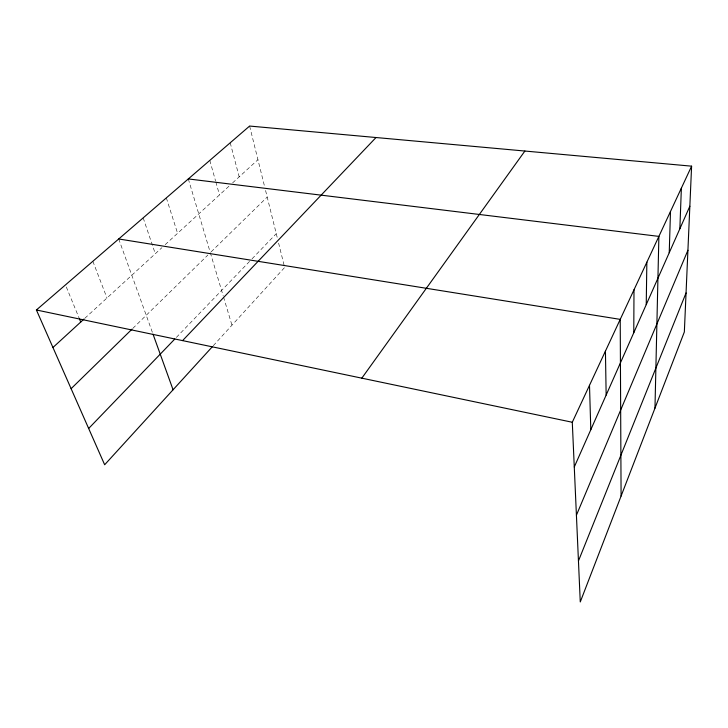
<?xml version="1.0" encoding="UTF-8"?>
<svg xmlns="http://www.w3.org/2000/svg" width="728" height="728" viewBox="0 0 728 728"><rect width="100%" height="100%" fill="white"/><g stroke="black" fill="none" stroke-linecap="round" stroke-linejoin="round"><path stroke-width="0.55" stroke-dasharray="3.64 2.73" d="M213.258 345.718L284.639 267.476L278.433 242.397M176.34 337.437L251.306 259.596M252.061 258.804L276.267 233.67M132.805 328.401L207.88 255.037M211.111 251.879L267.203 197.07M84.839 318.282L161.898 247.675M165.201 244.654L229.329 185.895M232.614 182.883L257.94 159.687M66.312 286.978L79.043 317.909M92.856 261.279L106.98 297.998M118.719 238.975L152.662 333.142M143.179 217.872L155.292 253.726M166.339 197.889L177.587 233.306M188.315 178.933L209.992 251.579M210.31 252.661L223.205 295.887M223.532 296.969L231.959 325.225M209.801 160.397L215.552 180.899M215.852 181.973L219.474 194.922M230.212 142.797L239.184 176.868M249.613 126.053L264.473 186.077M265.565 190.472L277.35 238.038"/><path stroke-width="1.09" d="M633.77 332.76L633.997 289.808M646.236 304.623L646.855 262.207M654.972 408.144L658.885 236.391L188.315 178.933M669.232 252.734L670.488 211.475M679.852 228.774L681.372 188.115M691.6 166.166L684.347 331.95L580.271 601.947L572.29 422.258L691.6 166.166L249.613 126.053L36.4 309.982L104.659 464.755L212.503 346.546M578.451 560.951L686.049 292.956M576.412 515.224L687.915 250.286M574.274 467.003L689.844 206.224M361.825 378.16L524.888 151.042M182.582 340.613L376.021 137.528M88.661 428.474L174.802 339.03M71.107 388.679L132.014 329.165M52.944 347.502L84.02 319.028M118.719 238.975L620.22 319.374L621.084 496.05M36.4 309.982L572.29 422.258M79.47 318.946L80.744 322.04M153.035 334.197L173.073 389.78M589.498 385.33L590.808 429.702M605.432 351.133L606.151 395.077"/></g></svg>
